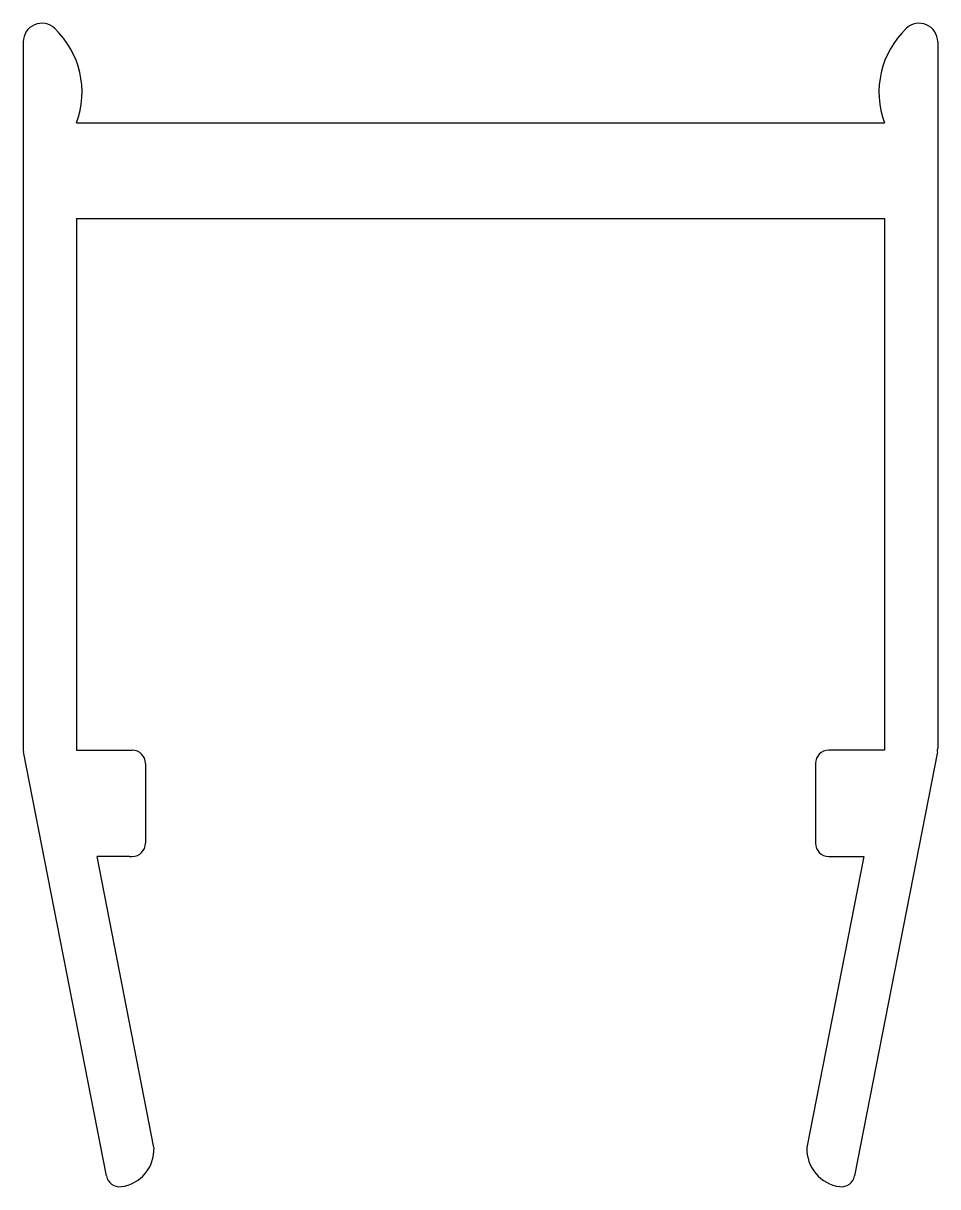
# Model space of a CAD drawing. Extents: x 683.1 to 700.3, y 495.6 to 517.5.
import ezdxf

# ---------------------------------------------------------------- set-up
doc = ezdxf.new("R2010")
doc.units = 0
doc.layers.get('0').update_dxf_attribs({"linetype": 'CONTINUOUS'})

msp = doc.modelspace()

# ---------------------------------------------------------------- linework, layer by layer
for p, q in [((683.116, 517.18), (683.116, 503.885)), ((700.316, 517.18), (700.316, 503.885)), ((684.116, 515.656), (699.316, 515.656)), ((684.116, 513.856), (699.316, 513.856)), ((684.116, 513.856), (684.116, 503.856)), ((699.316, 513.856), (699.316, 503.856)), ((684.116, 503.856), (685.166, 503.856)), ((699.316, 503.856), (698.266, 503.856)), ((684.679, 495.845), (683.122, 503.827)), ((700.311, 503.827), (698.753, 495.845)), ((685.416, 503.606), (685.416, 502.106)), ((698.016, 503.606), (698.016, 502.106)), ((685.575, 496.379), (684.507, 501.856)), ((685.116, 501.856), (684.507, 501.856)), ((685.116, 501.856), (685.166, 501.856)), ((698.926, 501.856), (697.857, 496.379)), ((698.266, 501.856), (698.926, 501.856))]:
    msp.add_line(p, q)
for centre, radius, start, end in [((683.466, 517.18), 0.35, 46.3923, 180), ((682.566, 516.235), 1.655, 339.4948, 46.3923), ((700.866, 516.235), 1.655, 133.6077, 200.5052), ((699.966, 517.18), 0.35, 360, 133.6077), ((683.416, 503.885), 0.3, 180, 191.0409), ((685.166, 503.606), 0.25, 0, 90), ((698.266, 503.606), 0.25, 90, 180), ((700.016, 503.885), 0.3, 348.9591, 0), ((685.166, 502.106), 0.25, 270, 0), ((698.266, 502.106), 0.25, 180, 270), ((684.868, 496.347), 0.708, 277.0904, 2.5744), ((698.564, 496.347), 0.708, 177.4256, 262.9096), ((684.925, 495.893), 0.25, 191.0409, 277.0904), ((698.508, 495.893), 0.25, 262.9096, 348.9591)]:
    msp.add_arc(centre, radius, start, end)

doc.saveas('drawing.dxf')
